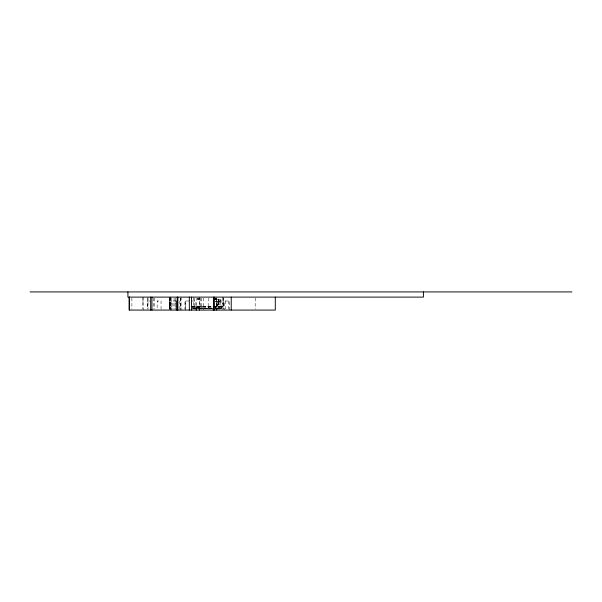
<?xml version="1.0" encoding="UTF-8"?>
<svg xmlns="http://www.w3.org/2000/svg" width="602" height="602" viewBox="0 0 602 602"><rect width="100%" height="100%" fill="white"/><g stroke="black" fill="none" stroke-linecap="round" stroke-linejoin="round"><path stroke-width="0.45" stroke-dasharray="3.01 2.26" d="M223.447 297.877L223.447 309.315M169.741 309.165L169.764 304.642L169.501 309.165M171.073 309.165L171.073 301L169.418 300.955L169.448 297.877M217.029 305.259C216.434 304.349 216.314 305.763 217.503 305.846M216.878 305.485L216.479 305.447M217.585 304.913C217.081 304.725 217.901 304.371 217.375 304.921M216.848 301.993L216.758 304.725M222.108 306.403L221.717 308.126L215.245 308.126M216.893 304.928L216.396 304.853L216.87 305.003M217.555 305.349C217.104 305.891 218.097 305.063 217.044 305.575M216.773 305.688L216.818 305.515M169.418 300.955L169.674 297.877M216.682 305.47L217.006 305.357M217.518 304.928L217.713 304.431M185.085 309.165L185.755 301L185.755 310.075M216.69 304.612L216.645 304.868M217.232 304.755L217.42 304.424M208.646 306.433L208.555 308.013M217.54 305.718L217.299 305.372L217.623 305.65M207.84 308.239L207.848 308.773M208.661 306.538L208.57 308.126M222.108 306.508L221.694 308.239L192.663 308.239M157.167 301.271L158.017 301M220.738 308.126L220.535 308.773L217.804 308.773M220.738 308.239L220.603 308.773M192.632 308.126L214.335 308.126M215.29 298.374L215.998 298.374M213.943 298.517L216.374 298.517M214.003 298.735L216.374 298.735M216.351 299.186L221.024 299.186L221.047 309.165M214.003 299.487L216.374 299.487M215.253 299.593L215.96 299.593M214.003 299.706L216.374 299.706M142.23 301L143.524 301M149.845 301L147.513 301L147.513 309.165M176.062 301L172.955 301L172.955 309.165M189.344 301L184.957 301L185.002 309.165M191.978 301L195.868 301L195.868 310.075M221.047 301L217.156 301L217.156 310.075M222.296 300.925L223.447 300.925L223.447 303.521L222.296 303.521M216.351 301.775L221.024 301.775M216.351 301.993L221.024 301.993M222.296 303.694L223.455 303.732L223.447 306.335L213.168 306.403M216.374 304.364L217.849 304.364L217.849 306.185M170.577 304.642L169.418 304.642L169.448 309.165L169.448 298.035M216.351 304.589L221.024 304.589M191.963 306.185L199.578 306.185M216.374 306.185L222.319 306.185M222.296 306.29L223.455 306.29M191.963 306.403L212.416 306.403M191.963 306.508L222.319 306.508M192.723 306.614L194.913 306.614M192.422 306.727L221.905 306.727M196.982 306.832L198.818 306.832M196.297 307.479L199.518 307.479M215.268 307.479L215.983 307.479M192.347 307.818L212.137 307.803M213.025 307.803L221.905 307.803M211.799 308.45L193.799 308.262M193.949 308.773L193.784 308.141M195.658 308.773L198.382 308.773M199.209 308.773L212.401 308.773M201.783 306.403L202.039 308.126M202.009 308.224L201.805 306.516M202.678 308.239L202.814 308.773M169.741 297.877L169.764 300.955M255.203 298.035L255.203 309.15M229.535 310.075L229.535 301L224.659 301L224.659 310.075M228.542 301L228.542 309.165M225.645 301L225.645 310.075M223.447 297.11L223.447 309.15M222.288 297.11L222.319 309.293M221.559 306.185L221.559 306.614L218.075 306.614L218.075 306.185M220.52 299.186L220.52 301.775M220.52 301.993L220.52 304.589M219.369 306.185L219.369 309.21M219.023 299.186L219.023 301.775M219.023 301.993L219.023 304.589M218.85 299.186L218.85 301.775M218.85 301.993L218.85 304.589M218.518 299.186L218.518 301.775M218.518 301.993L218.518 304.589M218.353 299.186L218.353 301.775M218.353 301.993L218.353 304.589M218.345 306.185L218.345 309.293M216.848 299.186L216.848 301.775M216.554 297.99L216.554 299.367M216.374 297.757L216.374 310.075M215.998 299.751L215.96 298.216L215.253 298.216L215.29 299.751M215.907 298.276L215.862 299.57M215.426 298.494L215.426 299.57M215.305 298.276L215.343 299.698M215.298 306.185L215.298 308.517M208.811 298.035L208.811 309.15M203.589 298.035L203.589 310.075M201.647 298.035L201.647 309.15M200.285 298.035L200.285 308.224M199.525 297.757L199.525 298.517L196.29 298.517L196.29 297.757M199.525 309.428L199.525 299.706L196.29 299.706L196.29 309.428M199.42 297.11L199.42 308.224M198.818 306.185L198.818 308.517M196.982 306.185L196.982 308.517M196.229 306.185L196.229 308.517M194.913 306.185L194.913 308.344M194.777 298.035L194.777 309.15M193.37 297.11L193.37 309.15M192.723 306.185L192.723 309.21M181.059 297.11L181.059 310.075M180.841 298.035L180.841 310.075M180.314 298.035L180.314 309.15M179.847 301L179.847 309.165M175.965 301L175.965 310.075M175.34 298.035L175.34 309.15M174.098 298.035L174.098 309.15M171.231 298.035L171.231 310.075M170.675 297.11L170.667 309.165L170.599 298.035M170.366 298.035L170.321 310.075M170.215 297.11L170.215 309.15M169.915 301L169.915 309.165M169.734 297.11L169.734 309.15M161.058 309.165L161.058 301L157.167 301L157.167 310.075M154.451 298.035L154.451 309.15M153.322 298.035L153.322 309.15M148.009 297.11L148.009 309.15M147.362 298.035L147.362 309.15M143.524 297.11L143.524 310.075M142.23 297.11L142.23 309.165M131.891 298.035L131.891 309.15M215.215 301.406A4.635 4.635 0 0 0 216.389 301.376A12.409 12.409 0 0 1 215.305 301.474M215.576 297.982A12.409 12.409 0 0 1 215.305 297.998M199.525 298.735L196.29 298.735L196.29 299.487L199.525 299.487L199.525 298.735M216.05 308.517L216.05 306.185L216.043 308.517"/><path stroke-width="0.9" d="M30.1 291.925L571.9 291.925M423.424 291.925L423.424 297.11L127.917 297.11L127.917 291.925M275.295 297.11L275.295 310.075L129.212 310.075L129.212 297.11M231.228 297.11L231.228 310.075M216.268 309.428L216.268 310.075M214.38 297.11L214.38 310.075M213.514 297.11L213.514 310.075M213.243 309.428L213.243 310.075M199.42 309.428L199.42 310.075M196.395 309.428L196.395 310.075M191.481 297.11L191.481 310.075M189.344 297.11L189.344 310.075M177.868 297.11L177.868 310.075M177.221 297.11L177.221 310.075M176.837 301L176.837 310.075M151.945 297.11L151.945 310.075M150.681 297.11L150.681 310.075M129.325 297.11L129.325 310.075"/></g></svg>
